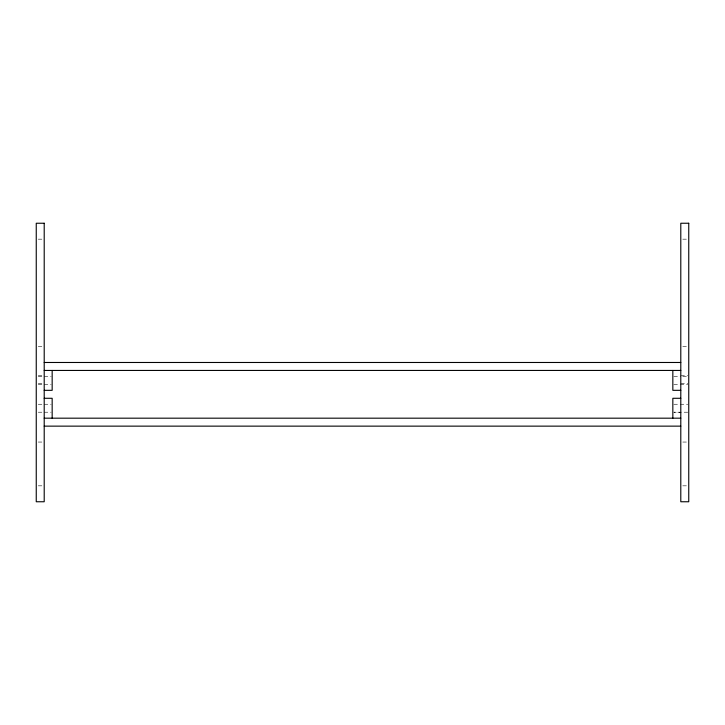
<?xml version="1.0" encoding="UTF-8"?>
<svg xmlns="http://www.w3.org/2000/svg" width="725" height="725" viewBox="0 0 725 725"><rect width="100%" height="100%" fill="white"/><g stroke="black" fill="none" stroke-linecap="round" stroke-linejoin="round"><path stroke-width="0.54" stroke-dasharray="3.62 2.72" d="M38.244 239.168L42.222 239.168M682.778 239.168L688.75 239.168M38.244 346.568L42.222 346.568M682.778 346.568L687.753 346.568M38.244 375.758L42.222 375.758M680.793 375.758L687.753 375.758M38.244 376.402L42.222 376.402M44.207 376.402L51.167 376.402M673.833 376.402L680.793 376.402M682.778 376.402L687.753 376.402M38.244 383.715L42.222 383.715M680.793 383.715L687.753 383.715M38.244 384.359L42.222 384.359M44.207 384.359L51.167 384.359M673.833 384.359L687.753 384.359M38.244 404.251L42.222 404.251M44.207 404.251L51.167 404.251M673.833 404.251L687.753 404.251M38.244 412.208L42.222 412.208M44.207 412.208L51.167 412.208M687.753 412.208L673.833 412.208L680.793 412.253M38.244 442.051L42.222 442.051M682.778 442.051L687.753 442.051M38.244 485.832L42.222 485.832M682.778 485.832L688.75 485.832"/><path stroke-width="1.09" d="M44.207 362.482L680.793 362.482M44.207 370.439L680.793 370.439M44.207 390.331L52.164 390.331L52.164 370.439M680.793 390.331L672.836 390.331L672.836 370.439M44.207 398.288L52.164 398.288L52.164 418.18M680.793 398.288L672.836 398.288L672.836 418.18M44.207 418.18L680.793 418.18M44.207 426.137L680.793 426.137M44.207 223.246L36.25 223.246L36.25 501.754L44.207 501.754L44.207 223.246M688.75 223.246L680.793 223.246L680.793 501.754L688.75 501.754L688.75 223.246"/></g></svg>
